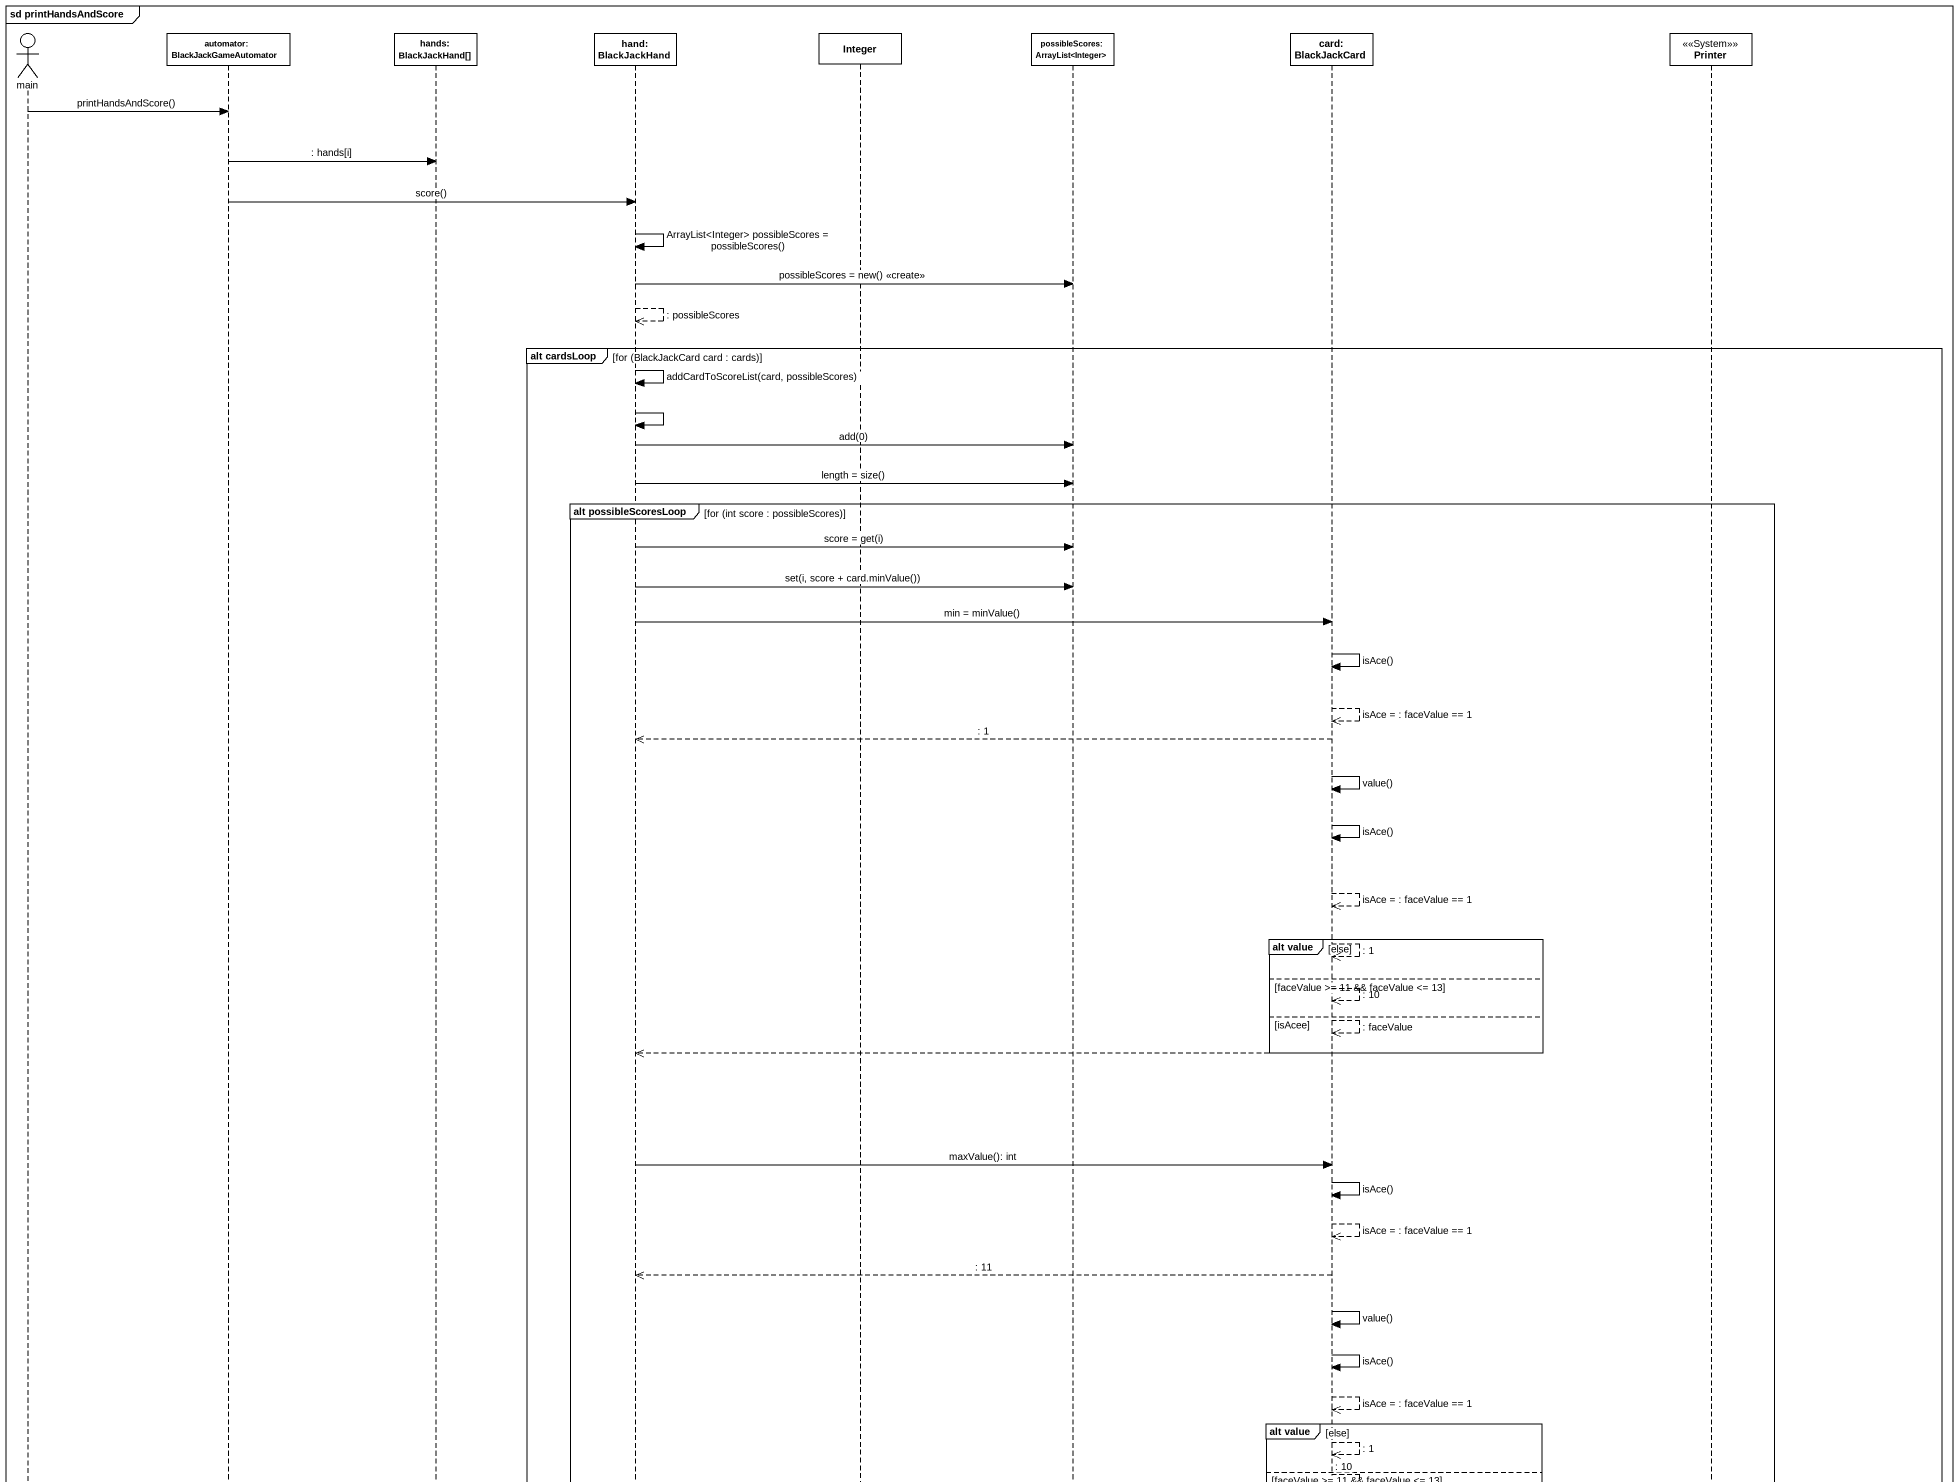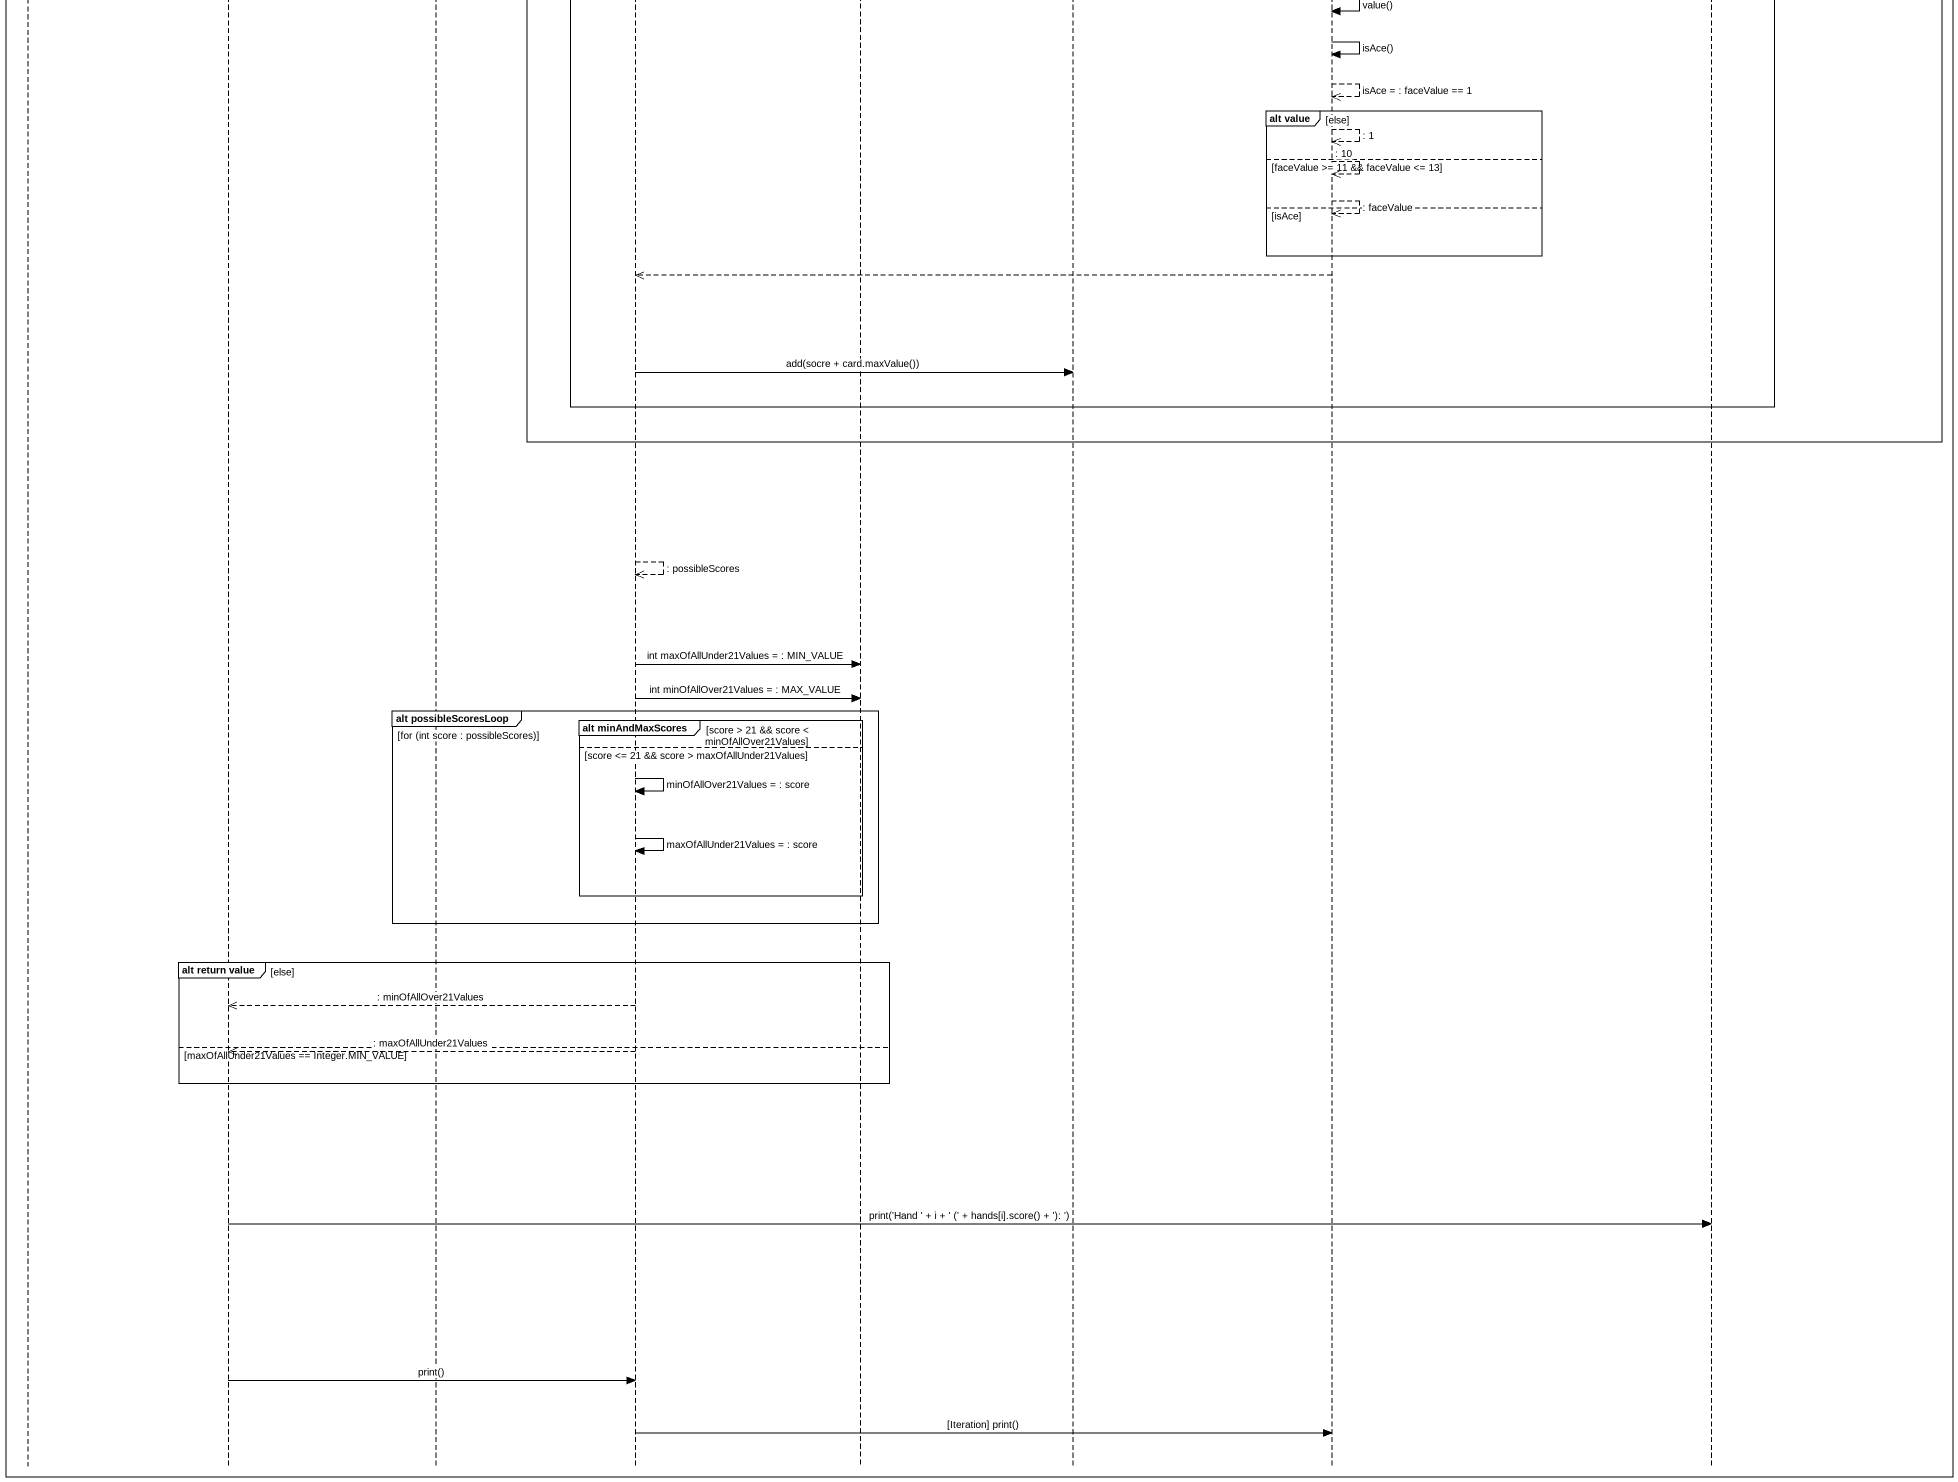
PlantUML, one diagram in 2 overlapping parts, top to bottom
@startuml
mainframe sd printHandsAndScore
hide footbox
actor main
participant "automator: BlackJackGameAutomator" as automator
participant "hands: BlackJackHand[]" as hands_BlackJackHand
participant "hand: BlackJackHand" as hand_BlackJackHand
participant Integer
participant "possibleScores: ArrayList<Integer>" as possibleScores_ArrayList
participant "card: BlackJackCard" as card_BlackJackCard
participant Printer <<System>>

main -> automator : printHandsAndScore()
automator -> hands_BlackJackHand : : hands[i]
automator -> hand_BlackJackHand : score()
hand_BlackJackHand -> hand_BlackJackHand : ArrayList<Integer> possibleScores = possibleScores()
hand_BlackJackHand -> possibleScores_ArrayList : possibleScores = new() <<create>>
hand_BlackJackHand -->> hand_BlackJackHand : : possibleScores
group alt cardsLoop [for (BlackJackCard card : cards)]
  hand_BlackJackHand -> hand_BlackJackHand : addCardToScoreList(card, possibleScores)
  hand_BlackJackHand -> hand_BlackJackHand
  hand_BlackJackHand -> possibleScores_ArrayList : add(0)
  hand_BlackJackHand -> possibleScores_ArrayList : length = size()
  group alt possibleScoresLoop [for (int score : possibleScores)]
    hand_BlackJackHand -> possibleScores_ArrayList : score = get(i)
    hand_BlackJackHand -> possibleScores_ArrayList : set(i, score + card.minValue())
    hand_BlackJackHand -> card_BlackJackCard : min = minValue()
    card_BlackJackCard -> card_BlackJackCard : isAce()
    card_BlackJackCard -->> card_BlackJackCard : isAce = : faceValue == 1
    card_BlackJackCard -->> hand_BlackJackHand : : 1
    card_BlackJackCard -> card_BlackJackCard : value()
    card_BlackJackCard -> card_BlackJackCard : isAce()
    card_BlackJackCard -->> card_BlackJackCard : isAce = : faceValue == 1
    group alt value [else]
      card_BlackJackCard -->> card_BlackJackCard : : 1
    else faceValue >= 11 && faceValue <= 13
      card_BlackJackCard -->> card_BlackJackCard : : 10
    else isAcee
      card_BlackJackCard -->> card_BlackJackCard : : faceValue
      card_BlackJackCard -->> hand_BlackJackHand
    end
    hand_BlackJackHand -> card_BlackJackCard : maxValue(): int
    card_BlackJackCard -> card_BlackJackCard : isAce()
    card_BlackJackCard -->> card_BlackJackCard : isAce = : faceValue == 1
    card_BlackJackCard -->> hand_BlackJackHand : : 11
    card_BlackJackCard -> card_BlackJackCard : value()
    card_BlackJackCard -> card_BlackJackCard : isAce()
    card_BlackJackCard -->> card_BlackJackCard : isAce = : faceValue == 1
    group alt value [else]
      card_BlackJackCard -->> card_BlackJackCard : : 1
    else faceValue >= 11 && faceValue <= 13
      card_BlackJackCard -->> card_BlackJackCard : : 10
      card_BlackJackCard -->> card_BlackJackCard : : faceValue
    else isAce
    end
    card_BlackJackCard -->> hand_BlackJackHand
    hand_BlackJackHand -> possibleScores_ArrayList : add(socre + card.maxValue())
  end
end
hand_BlackJackHand -->> hand_BlackJackHand : : possibleScores
hand_BlackJackHand -> Integer : int maxOfAllUnder21Values = : MIN_VALUE
hand_BlackJackHand -> Integer : int minOfAllOver21Values = : MAX_VALUE
group alt possibleScoresLoop [for (int score : possibleScores)]
  group alt minAndMaxScores [score > 21 && score < minOfAllOver21Values]
  else score <= 21 && score > maxOfAllUnder21Values
    hand_BlackJackHand -> hand_BlackJackHand : minOfAllOver21Values = : score
    hand_BlackJackHand -> hand_BlackJackHand : maxOfAllUnder21Values = : score
  end
end
group alt return value [else]
  hand_BlackJackHand -->> automator : : minOfAllOver21Values
else maxOfAllUnder21Values == Integer.MIN_VALUE
  hand_BlackJackHand -->> automator : : maxOfAllUnder21Values
end
automator -> Printer : print('Hand ' + i + ' (' + hands[i].score() + '): ')
automator -> hand_BlackJackHand : print()
hand_BlackJackHand -> card_BlackJackCard : [Iteration] print()
@enduml
